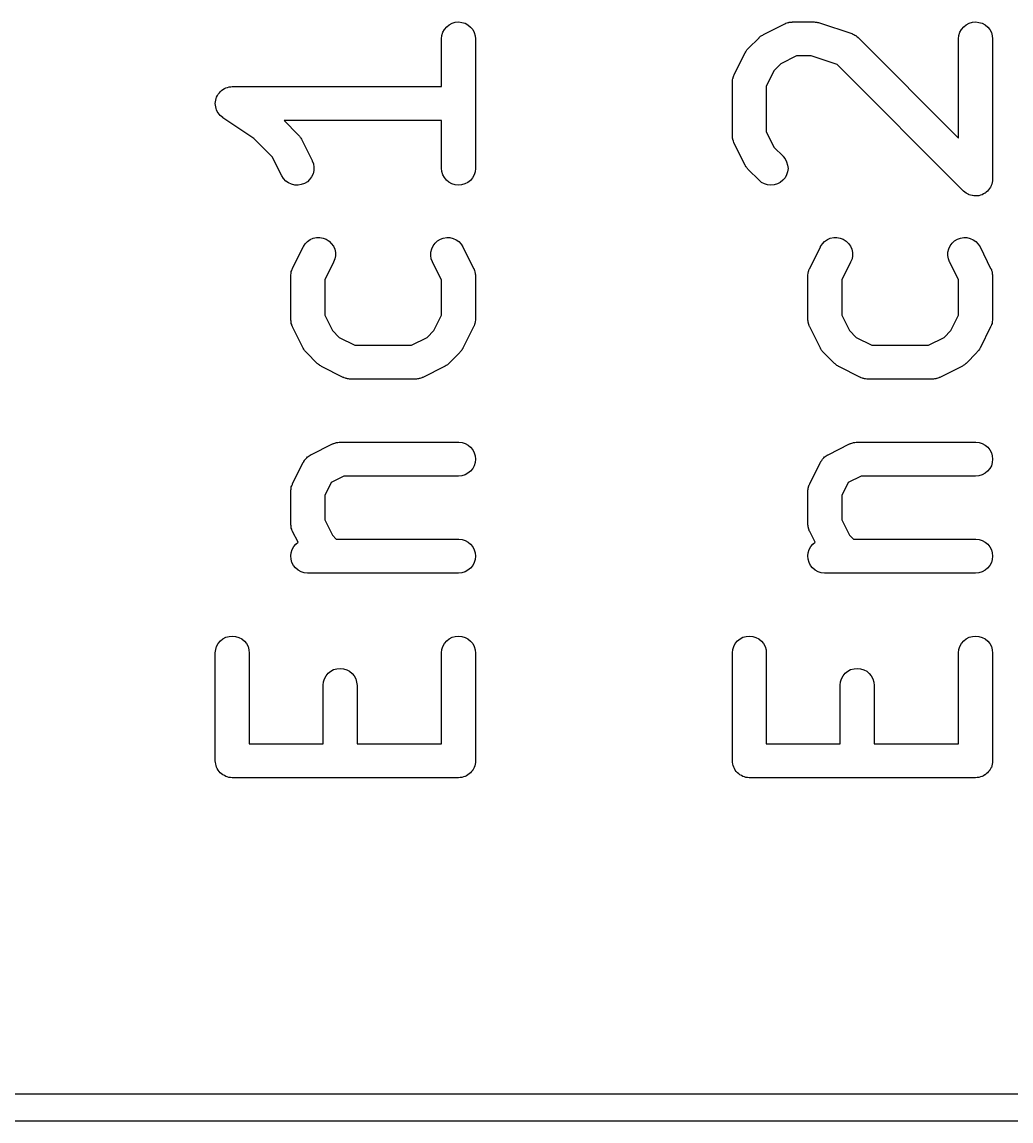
# Model space of a CAD drawing. Extents: x 79.2 to 140.3, y -94.5 to -17.5.
# Drawn here: x 102.662 to 107.035, y -94.548 to -89.69 of the extents above; entities that cross this region are included whole.
import ezdxf

# ---------------------------------------------------------------- set-up
doc = ezdxf.new("R2010")
doc.units = 0
doc.header["$MEASUREMENT"] = 0
doc.layers.add('BLACK', color=7, linetype='CONTINUOUS')

msp = doc.modelspace()

# ---------------------------------------------------------------- linework, layer by layer
at = {"layer": 'BLACK', "linetype": 'CONTINUOUS'}
for p, q in [((104.53, -89.723), (104.54, -89.7117)), ((104.54, -89.7117), (104.551, -89.7026)), ((104.551, -89.7026), (104.564, -89.6958)), ((104.564, -89.6958), (104.578, -89.6917)), ((104.578, -89.6917), (104.593, -89.6903)), ((104.593, -89.6903), (104.607, -89.6919)), ((104.607, -89.6919), (104.621, -89.6962)), ((104.621, -89.6962), (104.634, -89.7032)), ((104.634, -89.7032), (104.646, -89.7125)), ((104.646, -89.7125), (104.655, -89.7238)), ((105.94, -89.7459), (106.035, -89.6983)), ((106.035, -89.6983), (106.036, -89.6978)), ((106.036, -89.6978), (106.038, -89.697)), ((106.038, -89.697), (106.04, -89.696)), ((106.04, -89.696), (106.045, -89.6945)), ((106.045, -89.6945), (106.05, -89.6927)), ((106.05, -89.6927), (106.052, -89.6924)), ((106.052, -89.6924), (106.054, -89.6918)), ((106.054, -89.6918), (106.059, -89.6913)), ((106.059, -89.6913), (106.064, -89.6905)), ((106.064, -89.6905), (106.067, -89.6905)), ((106.067, -89.6905), (106.069, -89.6903)), ((106.069, -89.6903), (106.164, -89.6903)), ((106.164, -89.6903), (106.165, -89.6903)), ((106.165, -89.6903), (106.169, -89.6908)), ((106.169, -89.6908), (106.174, -89.6909)), ((106.174, -89.6909), (106.177, -89.6916)), ((106.177, -89.6916), (106.18, -89.692)), ((106.18, -89.692), (106.184, -89.6932)), ((106.184, -89.6932), (106.188, -89.6942)), ((106.188, -89.6942), (106.331, -89.7418)), ((106.816, -89.723), (106.826, -89.7117)), ((106.826, -89.7117), (106.837, -89.7026)), ((106.837, -89.7026), (106.85, -89.6958)), ((106.85, -89.6958), (106.864, -89.6917)), ((106.864, -89.6917), (106.879, -89.6903)), ((106.879, -89.6903), (106.893, -89.6919)), ((106.893, -89.6919), (106.907, -89.6962)), ((106.907, -89.6962), (106.92, -89.7032)), ((106.92, -89.7032), (106.932, -89.7125)), ((106.932, -89.7125), (106.941, -89.7238)), ((104.517, -89.7643), (104.519, -89.7497)), ((104.517, -89.7653), (104.517, -89.7643)), ((104.517, -89.976), (104.517, -89.7653)), ((104.519, -89.7497), (104.523, -89.7358)), ((104.523, -89.7358), (104.53, -89.723)), ((104.655, -89.7238), (104.662, -89.7368)), ((104.662, -89.7368), (104.666, -89.7508)), ((104.666, -89.7508), (104.667, -89.7653)), ((104.667, -89.7653), (104.667, -90.3368)), ((105.873, -89.8075), (105.921, -89.7599)), ((105.921, -89.7592), (105.925, -89.7566)), ((105.921, -89.7599), (105.921, -89.7592)), ((105.925, -89.7566), (105.928, -89.7537)), ((105.928, -89.7537), (105.93, -89.752)), ((105.93, -89.752), (105.933, -89.7501)), ((105.933, -89.7501), (105.937, -89.7481)), ((105.937, -89.7481), (105.94, -89.7459)), ((106.331, -89.7418), (106.332, -89.7421)), ((106.332, -89.7421), (106.334, -89.7431)), ((106.334, -89.7431), (106.336, -89.7437)), ((106.336, -89.7437), (106.34, -89.7461)), ((106.34, -89.7461), (106.345, -89.7483)), ((106.345, -89.7483), (106.347, -89.7496)), ((106.347, -89.7496), (106.349, -89.7506)), ((106.349, -89.7506), (106.353, -89.7539)), ((106.353, -89.7539), (106.357, -89.7569)), ((106.357, -89.7569), (106.358, -89.7585)), ((106.358, -89.7585), (106.36, -89.7599)), ((106.36, -89.7599), (106.803, -90.2033)), ((106.803, -89.7643), (106.805, -89.7497)), ((106.803, -89.7653), (106.803, -89.7643)), ((106.803, -90.2033), (106.803, -89.7653)), ((106.805, -89.7497), (106.809, -89.7358)), ((106.809, -89.7358), (106.816, -89.723)), ((106.941, -89.7238), (106.948, -89.7368)), ((106.948, -89.7368), (106.952, -89.7508)), ((106.952, -89.7508), (106.953, -89.7653)), ((106.953, -89.7653), (106.953, -90.3844)), ((105.862, -89.8226), (105.864, -89.8188)), ((105.864, -89.8188), (105.866, -89.8164)), ((105.866, -89.8164), (105.867, -89.8138)), ((105.867, -89.8138), (105.87, -89.8108)), ((105.87, -89.8108), (105.873, -89.8075)), ((105.811, -89.9223), (105.859, -89.827)), ((105.859, -89.8261), (105.862, -89.8226)), ((105.859, -89.827), (105.859, -89.8261)), ((106.087, -89.8403), (106.018, -89.8746)), ((106.152, -89.8403), (106.087, -89.8403)), ((106.266, -89.8785), (106.152, -89.8403)), ((105.988, -89.905), (105.953, -89.9735)), ((106.018, -89.8746), (105.988, -89.905)), ((106.825, -90.4374), (106.266, -89.8785)), ((105.803, -89.9548), (105.804, -89.9526)), ((105.803, -89.9558), (105.803, -89.9548)), ((105.803, -90.1939), (105.803, -89.9558)), ((105.804, -89.9453), (105.805, -89.9402)), ((105.804, -89.9504), (105.804, -89.9453)), ((105.804, -89.9526), (105.804, -89.9504)), ((105.805, -89.9402), (105.806, -89.9381)), ((105.806, -89.9359), (105.808, -89.9311)), ((105.806, -89.9381), (105.806, -89.9359)), ((105.808, -89.9311), (105.809, -89.9263)), ((105.809, -89.9263), (105.811, -89.9243)), ((105.811, -89.9243), (105.811, -89.9223)), ((103.527, -90.0153), (103.53, -90.0091)), ((103.53, -90.009), (103.535, -90.0034)), ((103.53, -90.0091), (103.53, -90.009)), ((103.53, -90.0091), (103.53, -90.0091)), ((103.535, -90.0034), (103.54, -89.9978)), ((103.54, -89.9977), (103.545, -89.993)), ((103.54, -89.9978), (103.54, -89.9977)), ((103.54, -89.9978), (103.54, -89.9978)), ((103.545, -89.993), (103.551, -89.9886)), ((103.551, -89.9885), (103.558, -89.985)), ((103.551, -89.9886), (103.551, -89.9885)), ((103.551, -89.9886), (103.551, -89.9886)), ((103.558, -89.985), (103.564, -89.9817)), ((103.564, -89.9817), (103.571, -89.9796)), ((103.564, -89.9817), (103.564, -89.9817)), ((103.564, -89.9817), (103.564, -89.9817)), ((103.571, -89.9796), (103.578, -89.9775)), ((103.578, -89.9775), (103.585, -89.9767)), ((103.578, -89.9775), (103.578, -89.9775)), ((103.578, -89.9775), (103.578, -89.9775)), ((103.585, -89.9767), (103.592, -89.976)), ((103.592, -89.976), (104.517, -89.976)), ((105.953, -89.9735), (105.953, -90.1762)), ((103.517, -90.0504), (103.518, -90.0433)), ((103.517, -90.0505), (103.517, -90.0504)), ((103.518, -90.0581), (103.517, -90.0505)), ((103.517, -90.0505), (103.517, -90.0505)), ((103.518, -90.0433), (103.519, -90.036)), ((103.519, -90.065), (103.518, -90.0581)), ((103.519, -90.0358), (103.521, -90.0288)), ((103.519, -90.0359), (103.519, -90.0358)), ((103.519, -90.036), (103.519, -90.0359)), ((103.521, -90.0288), (103.523, -90.022)), ((103.523, -90.0219), (103.527, -90.0153)), ((103.523, -90.022), (103.523, -90.0219)), ((103.523, -90.0219), (103.523, -90.0219)), ((103.519, -90.0651), (103.519, -90.065)), ((103.519, -90.065), (103.519, -90.065)), ((103.521, -90.0723), (103.519, -90.0651)), ((103.523, -90.079), (103.521, -90.0723)), ((103.523, -90.0791), (103.523, -90.079)), ((103.526, -90.0853), (103.523, -90.0791)), ((103.523, -90.0791), (103.523, -90.0791)), ((103.53, -90.092), (103.526, -90.0853)), ((103.53, -90.0921), (103.53, -90.092)), ((103.534, -90.0978), (103.53, -90.0921)), ((103.53, -90.0921), (103.53, -90.0921)), ((103.539, -90.1034), (103.534, -90.0978)), ((103.539, -90.1035), (103.539, -90.1034)), ((103.544, -90.1083), (103.539, -90.1035)), ((103.539, -90.1035), (103.539, -90.1035)), ((103.55, -90.1129), (103.544, -90.1083)), ((103.551, -90.1135), (103.55, -90.1129)), ((103.55, -90.1129), (103.55, -90.1129)), ((103.55, -90.1129), (103.55, -90.1129)), ((103.55, -90.1129), (103.55, -90.1129)), ((103.687, -90.2046), (103.551, -90.1135)), ((104.517, -90.126), (103.821, -90.126)), ((103.821, -90.126), (103.884, -90.1885)), ((104.517, -90.3368), (104.517, -90.126)), ((103.769, -90.2859), (103.687, -90.2046)), ((103.884, -90.1885), (103.884, -90.1892)), ((103.884, -90.1892), (103.887, -90.1925)), ((103.887, -90.1925), (103.89, -90.1956)), ((103.89, -90.1956), (103.891, -90.1982)), ((103.891, -90.1982), (103.893, -90.2007)), ((103.893, -90.2007), (103.895, -90.2044)), ((103.895, -90.2044), (103.898, -90.208)), ((105.804, -90.1961), (105.803, -90.1939)), ((105.804, -90.1983), (105.804, -90.1961)), ((105.804, -90.2034), (105.804, -90.1983)), ((105.805, -90.2085), (105.804, -90.2034)), ((105.953, -90.1762), (105.988, -90.2447)), ((103.898, -90.208), (103.945, -90.3032)), ((105.805, -90.2106), (105.805, -90.2085)), ((105.806, -90.2128), (105.805, -90.2106)), ((105.808, -90.2176), (105.806, -90.2128)), ((105.809, -90.2225), (105.808, -90.2176)), ((105.81, -90.2244), (105.809, -90.2225)), ((105.811, -90.2265), (105.81, -90.2244)), ((105.811, -90.2274), (105.811, -90.2265)), ((105.859, -90.3227), (105.811, -90.2274)), ((105.988, -90.2447), (106.027, -90.2837)), ((103.811, -90.3703), (103.769, -90.2859)), ((103.945, -90.3032), (103.946, -90.3042)), ((103.946, -90.3042), (103.951, -90.3179)), ((106.027, -90.2837), (106.027, -90.2845)), ((106.027, -90.2845), (106.037, -90.2959)), ((106.037, -90.2959), (106.043, -90.3089)), ((103.952, -90.347), (103.949, -90.3612)), ((103.951, -90.3179), (103.953, -90.3324)), ((103.953, -90.3324), (103.952, -90.347)), ((104.519, -90.3513), (104.517, -90.3368)), ((104.523, -90.3653), (104.519, -90.3513)), ((104.666, -90.3524), (104.661, -90.3663)), ((104.667, -90.3378), (104.666, -90.3524)), ((104.667, -90.3368), (104.667, -90.3378)), ((105.861, -90.3263), (105.859, -90.3227)), ((105.863, -90.33), (105.861, -90.3263)), ((105.865, -90.3324), (105.863, -90.33)), ((105.867, -90.3351), (105.865, -90.3324)), ((105.87, -90.3381), (105.867, -90.3351)), ((105.872, -90.3414), (105.87, -90.3381)), ((105.873, -90.3422), (105.872, -90.3414)), ((105.921, -90.3898), (105.873, -90.3422)), ((106.043, -90.3089), (106.047, -90.323)), ((106.047, -90.3521), (106.043, -90.3661)), ((106.047, -90.323), (106.049, -90.3375)), ((106.049, -90.3375), (106.047, -90.3521)), ((103.819, -90.3827), (103.811, -90.3703)), ((103.829, -90.3933), (103.819, -90.3827)), ((103.841, -90.4018), (103.829, -90.3933)), ((103.924, -90.3964), (103.911, -90.4041)), ((103.934, -90.3864), (103.924, -90.3964)), ((103.943, -90.3745), (103.934, -90.3864)), ((103.949, -90.3612), (103.943, -90.3745)), ((104.53, -90.3783), (104.523, -90.3653)), ((104.539, -90.3896), (104.53, -90.3783)), ((104.55, -90.3989), (104.539, -90.3896)), ((104.563, -90.4059), (104.55, -90.3989)), ((104.633, -90.3995), (104.62, -90.4063)), ((104.645, -90.3903), (104.633, -90.3995)), ((104.654, -90.3791), (104.645, -90.3903)), ((104.661, -90.3663), (104.654, -90.3791)), ((105.932, -90.3991), (105.921, -90.3898)), ((105.945, -90.406), (105.932, -90.3991)), ((106.015, -90.3994), (106.002, -90.4062)), ((106.026, -90.3902), (106.015, -90.3994)), ((106.036, -90.3789), (106.026, -90.3902)), ((106.043, -90.3661), (106.036, -90.3789)), ((106.952, -90.4), (106.95, -90.4069)), ((106.953, -90.3927), (106.952, -90.3997)), ((106.952, -90.3997), (106.952, -90.3998)), ((106.952, -90.3998), (106.952, -90.4)), ((106.953, -90.3844), (106.953, -90.3852)), ((106.953, -90.3852), (106.953, -90.3852)), ((106.953, -90.3852), (106.953, -90.3852)), ((106.953, -90.3852), (106.953, -90.3854)), ((106.953, -90.3854), (106.953, -90.3927)), ((103.854, -90.4078), (103.841, -90.4018)), ((103.868, -90.4111), (103.854, -90.4078)), ((103.883, -90.4116), (103.868, -90.4111)), ((103.897, -90.4092), (103.883, -90.4116)), ((103.911, -90.4041), (103.897, -90.4092)), ((104.577, -90.4102), (104.563, -90.4059)), ((104.592, -90.4118), (104.577, -90.4102)), ((104.606, -90.4104), (104.592, -90.4118)), ((104.62, -90.4063), (104.606, -90.4104)), ((105.959, -90.4103), (105.945, -90.406)), ((105.973, -90.4118), (105.959, -90.4103)), ((105.988, -90.4104), (105.973, -90.4118)), ((106.002, -90.4062), (105.988, -90.4104)), ((106.831, -90.4419), (106.825, -90.4374)), ((106.836, -90.4466), (106.831, -90.4419)), ((106.837, -90.4466), (106.836, -90.4466)), ((106.837, -90.4467), (106.837, -90.4466)), ((106.843, -90.4501), (106.837, -90.4467)), ((106.849, -90.4535), (106.843, -90.4501)), ((106.919, -90.4471), (106.913, -90.4504)), ((106.92, -90.4471), (106.919, -90.4471)), ((106.925, -90.4425), (106.92, -90.447)), ((106.92, -90.447), (106.92, -90.4471)), ((106.931, -90.438), (106.925, -90.4425)), ((106.936, -90.4324), (106.931, -90.4378)), ((106.931, -90.4378), (106.931, -90.4379)), ((106.931, -90.4379), (106.931, -90.438)), ((106.94, -90.4268), (106.936, -90.4324)), ((106.944, -90.4203), (106.94, -90.4265)), ((106.94, -90.4265), (106.94, -90.4266)), ((106.94, -90.4266), (106.94, -90.4268)), ((106.947, -90.4139), (106.944, -90.4203)), ((106.95, -90.4069), (106.947, -90.4137)), ((106.947, -90.4137), (106.947, -90.4138)), ((106.947, -90.4138), (106.947, -90.4139)), ((106.849, -90.4536), (106.849, -90.4535)), ((106.85, -90.4536), (106.849, -90.4536)), ((106.856, -90.4557), (106.85, -90.4536)), ((106.863, -90.4578), (106.856, -90.4557)), ((106.863, -90.4579), (106.863, -90.4578)), ((106.864, -90.4579), (106.863, -90.4579)), ((106.871, -90.4586), (106.864, -90.4579)), ((106.878, -90.4594), (106.871, -90.4586)), ((106.885, -90.4587), (106.878, -90.4594)), ((106.878, -90.4594), (106.878, -90.4594)), ((106.878, -90.4594), (106.878, -90.4594)), ((106.892, -90.4581), (106.885, -90.4587)), ((106.893, -90.458), (106.892, -90.4581)), ((106.9, -90.4559), (106.893, -90.458)), ((106.893, -90.458), (106.893, -90.458)), ((106.906, -90.4539), (106.9, -90.4559)), ((106.907, -90.4539), (106.906, -90.4539)), ((106.913, -90.4504), (106.907, -90.4538)), ((106.907, -90.4538), (106.907, -90.4539)), ((103.95, -90.6463), (103.965, -90.6432)), ((103.965, -90.6432), (103.979, -90.643)), ((103.979, -90.643), (103.994, -90.6455)), ((104.525, -90.6453), (104.54, -90.6429)), ((104.54, -90.6429), (104.554, -90.6433)), ((104.554, -90.6433), (104.569, -90.6466)), ((106.236, -90.6463), (106.251, -90.6432)), ((106.251, -90.6432), (106.265, -90.643)), ((106.265, -90.643), (106.28, -90.6455)), ((106.811, -90.6453), (106.826, -90.6429)), ((106.826, -90.6429), (106.84, -90.6433)), ((106.84, -90.6433), (106.855, -90.6466)), ((103.859, -90.7794), (103.906, -90.6842)), ((103.906, -90.6842), (103.907, -90.6832)), ((103.907, -90.6832), (103.915, -90.671)), ((103.915, -90.671), (103.925, -90.6605)), ((103.925, -90.6605), (103.937, -90.6521)), ((103.937, -90.6521), (103.95, -90.6463)), ((103.994, -90.6455), (104.007, -90.6509)), ((104.007, -90.6509), (104.02, -90.6587)), ((104.02, -90.6587), (104.03, -90.6689)), ((104.03, -90.6689), (104.039, -90.6809)), ((104.039, -90.6809), (104.045, -90.6942)), ((104.474, -90.6933), (104.48, -90.6799)), ((104.48, -90.6799), (104.489, -90.6681)), ((104.489, -90.6681), (104.499, -90.6581)), ((104.499, -90.6581), (104.512, -90.6504)), ((104.512, -90.6504), (104.525, -90.6453)), ((104.569, -90.6466), (104.582, -90.6527)), ((104.582, -90.6527), (104.594, -90.6611)), ((104.594, -90.6611), (104.604, -90.6718)), ((104.604, -90.6718), (104.612, -90.6842)), ((104.612, -90.6842), (104.659, -90.7794)), ((106.145, -90.7794), (106.192, -90.6842)), ((106.192, -90.6842), (106.193, -90.6832)), ((106.193, -90.6832), (106.201, -90.671)), ((106.201, -90.671), (106.211, -90.6605)), ((106.211, -90.6605), (106.223, -90.6521)), ((106.223, -90.6521), (106.236, -90.6463)), ((106.28, -90.6455), (106.293, -90.6509)), ((106.293, -90.6509), (106.306, -90.6587)), ((106.306, -90.6587), (106.316, -90.6689)), ((106.316, -90.6689), (106.325, -90.6809)), ((106.325, -90.6809), (106.331, -90.6942)), ((106.76, -90.6933), (106.766, -90.6799)), ((106.766, -90.6799), (106.775, -90.6681)), ((106.775, -90.6681), (106.785, -90.6581)), ((106.785, -90.6581), (106.798, -90.6504)), ((106.798, -90.6504), (106.811, -90.6453)), ((106.855, -90.6466), (106.868, -90.6527)), ((106.868, -90.6527), (106.88, -90.6611)), ((106.88, -90.6611), (106.89, -90.6718)), ((106.89, -90.6718), (106.898, -90.6842)), ((106.898, -90.6842), (106.945, -90.7794)), ((104.046, -90.7376), (104.04, -90.7513)), ((104.045, -90.6942), (104.048, -90.7085)), ((104.048, -90.7232), (104.046, -90.7376)), ((104.048, -90.7085), (104.048, -90.7232)), ((104.47, -90.7075), (104.474, -90.6933)), ((104.47, -90.7221), (104.47, -90.7075)), ((104.472, -90.7366), (104.47, -90.7221)), ((104.477, -90.7503), (104.472, -90.7366)), ((106.332, -90.7376), (106.326, -90.7513)), ((106.331, -90.6942), (106.334, -90.7085)), ((106.334, -90.7232), (106.332, -90.7376)), ((106.334, -90.7085), (106.334, -90.7232)), ((106.756, -90.7075), (106.76, -90.6933)), ((106.756, -90.7221), (106.756, -90.7075)), ((106.758, -90.7366), (106.756, -90.7221)), ((106.763, -90.7503), (106.758, -90.7366)), ((103.853, -90.7931), (103.855, -90.7883)), ((103.855, -90.7883), (103.857, -90.7834)), ((103.857, -90.7834), (103.858, -90.7815)), ((103.858, -90.7815), (103.859, -90.7794)), ((104.04, -90.7513), (104.001, -90.8307)), ((104.478, -90.7513), (104.477, -90.7503)), ((104.517, -90.8307), (104.478, -90.7513)), ((104.659, -90.7794), (104.66, -90.7803)), ((104.66, -90.7803), (104.661, -90.7824)), ((104.661, -90.7824), (104.662, -90.7844)), ((104.662, -90.7844), (104.663, -90.7893)), ((104.663, -90.7893), (104.665, -90.7941)), ((106.139, -90.7931), (106.141, -90.7883)), ((106.141, -90.7883), (106.143, -90.7834)), ((106.143, -90.7834), (106.144, -90.7815)), ((106.144, -90.7815), (106.145, -90.7794)), ((106.326, -90.7513), (106.287, -90.8307)), ((106.764, -90.7513), (106.763, -90.7503)), ((106.803, -90.8307), (106.764, -90.7513)), ((106.945, -90.7794), (106.946, -90.7803)), ((106.946, -90.7803), (106.947, -90.7824)), ((106.947, -90.7824), (106.948, -90.7844)), ((106.948, -90.7844), (106.949, -90.7893)), ((106.949, -90.7893), (106.951, -90.7941)), ((103.851, -90.8075), (103.852, -90.8024)), ((103.851, -90.8097), (103.851, -90.8075)), ((103.851, -90.8119), (103.851, -90.8097)), ((103.851, -90.813), (103.851, -90.8119)), ((103.851, -91.0034), (103.851, -90.813)), ((103.852, -90.7974), (103.853, -90.7953)), ((103.852, -90.8024), (103.852, -90.7974)), ((103.853, -90.7953), (103.853, -90.7931)), ((104.001, -90.8307), (104.001, -90.9857)), ((104.517, -90.9857), (104.517, -90.8307)), ((104.665, -90.7941), (104.665, -90.7963)), ((104.665, -90.7963), (104.666, -90.7984)), ((104.666, -90.7984), (104.666, -90.8035)), ((104.666, -90.8035), (104.667, -90.8085)), ((104.667, -90.8085), (104.667, -90.8108)), ((104.667, -90.8108), (104.667, -90.813)), ((104.667, -90.813), (104.667, -91.0034)), ((106.137, -90.8075), (106.138, -90.8024)), ((106.137, -90.8097), (106.137, -90.8075)), ((106.137, -90.8119), (106.137, -90.8097)), ((106.137, -90.813), (106.137, -90.8119)), ((106.137, -91.0034), (106.137, -90.813)), ((106.138, -90.7974), (106.139, -90.7953)), ((106.138, -90.8024), (106.138, -90.7974)), ((106.139, -90.7953), (106.139, -90.7931)), ((106.287, -90.8307), (106.287, -90.9857)), ((106.803, -90.9857), (106.803, -90.8307)), ((106.951, -90.7941), (106.951, -90.7963)), ((106.951, -90.7963), (106.952, -90.7984)), ((106.952, -90.7984), (106.952, -90.8035)), ((106.952, -90.8035), (106.953, -90.8085)), ((106.953, -90.8085), (106.953, -90.8108)), ((106.953, -90.8108), (106.953, -90.813)), ((106.953, -90.813), (106.953, -91.0034)), ((103.851, -91.0056), (103.851, -91.0034)), ((103.851, -91.0078), (103.851, -91.0056)), ((103.852, -91.0129), (103.851, -91.0078)), ((103.852, -91.018), (103.852, -91.0129)), ((103.853, -91.0201), (103.852, -91.018)), ((103.853, -91.0223), (103.853, -91.0201)), ((103.855, -91.0271), (103.853, -91.0223)), ((103.856, -91.032), (103.855, -91.0271)), ((103.857, -91.034), (103.856, -91.032)), ((104.001, -90.9857), (104.035, -91.0542)), ((104.483, -91.0542), (104.517, -90.9857)), ((104.661, -91.033), (104.66, -91.0349)), ((104.663, -91.0281), (104.661, -91.033)), ((104.665, -91.0233), (104.663, -91.0281)), ((104.666, -91.019), (104.665, -91.0211)), ((104.665, -91.0211), (104.665, -91.0233)), ((104.667, -91.0089), (104.666, -91.0139)), ((104.666, -91.0139), (104.666, -91.019)), ((104.667, -91.0034), (104.667, -91.0045)), ((104.667, -91.0045), (104.667, -91.0067)), ((104.667, -91.0067), (104.667, -91.0089)), ((106.137, -91.0056), (106.137, -91.0034)), ((106.137, -91.0078), (106.137, -91.0056)), ((106.138, -91.0129), (106.137, -91.0078)), ((106.138, -91.018), (106.138, -91.0129)), ((106.139, -91.0201), (106.138, -91.018)), ((106.139, -91.0223), (106.139, -91.0201)), ((106.141, -91.0271), (106.139, -91.0223)), ((106.142, -91.032), (106.141, -91.0271)), ((106.143, -91.034), (106.142, -91.032)), ((106.287, -90.9857), (106.321, -91.0542)), ((106.769, -91.0542), (106.803, -90.9857)), ((106.947, -91.033), (106.946, -91.0349)), ((106.949, -91.0281), (106.947, -91.033)), ((106.951, -91.0233), (106.949, -91.0281)), ((106.952, -91.019), (106.951, -91.0211)), ((106.951, -91.0211), (106.951, -91.0233)), ((106.953, -91.0089), (106.952, -91.0139)), ((106.952, -91.0139), (106.952, -91.019)), ((106.953, -91.0034), (106.953, -91.0045)), ((106.953, -91.0045), (106.953, -91.0067)), ((106.953, -91.0067), (106.953, -91.0089)), ((103.858, -91.036), (103.857, -91.034)), ((103.859, -91.037), (103.858, -91.036)), ((103.906, -91.1322), (103.859, -91.037)), ((104.035, -91.0542), (104.065, -91.0846)), ((104.453, -91.0846), (104.483, -91.0542)), ((104.659, -91.037), (104.612, -91.1322)), ((104.66, -91.0349), (104.659, -91.037)), ((106.144, -91.036), (106.143, -91.034)), ((106.145, -91.037), (106.144, -91.036)), ((106.192, -91.1322), (106.145, -91.037)), ((106.321, -91.0542), (106.351, -91.0846)), ((106.739, -91.0846), (106.769, -91.0542)), ((106.945, -91.037), (106.898, -91.1322)), ((106.946, -91.0349), (106.945, -91.037)), ((104.065, -91.0846), (104.134, -91.1189)), ((104.134, -91.1189), (104.384, -91.1189)), ((104.384, -91.1189), (104.453, -91.0846)), ((106.351, -91.0846), (106.42, -91.1189)), ((106.42, -91.1189), (106.67, -91.1189)), ((106.67, -91.1189), (106.739, -91.0846)), ((103.908, -91.1358), (103.906, -91.1322)), ((103.91, -91.1395), (103.908, -91.1358)), ((103.912, -91.142), (103.91, -91.1395)), ((103.914, -91.1446), (103.912, -91.142)), ((103.917, -91.1477), (103.914, -91.1446)), ((103.92, -91.151), (103.917, -91.1477)), ((103.92, -91.1517), (103.92, -91.151)), ((103.968, -91.1993), (103.92, -91.1517)), ((104.598, -91.1517), (104.55, -91.1993)), ((104.6, -91.1484), (104.598, -91.1517)), ((104.603, -91.1454), (104.6, -91.1484)), ((104.605, -91.1428), (104.603, -91.1454)), ((104.607, -91.1404), (104.605, -91.1428)), ((104.609, -91.1367), (104.607, -91.1404)), ((104.611, -91.1331), (104.609, -91.1367)), ((104.612, -91.1322), (104.611, -91.1331)), ((106.194, -91.1358), (106.192, -91.1322)), ((106.196, -91.1395), (106.194, -91.1358)), ((106.198, -91.142), (106.196, -91.1395)), ((106.2, -91.1446), (106.198, -91.142)), ((106.203, -91.1477), (106.2, -91.1446)), ((106.206, -91.151), (106.203, -91.1477)), ((106.206, -91.1517), (106.206, -91.151)), ((106.254, -91.1993), (106.206, -91.1517)), ((106.884, -91.1517), (106.836, -91.1993)), ((106.886, -91.1484), (106.884, -91.1517)), ((106.889, -91.1454), (106.886, -91.1484)), ((106.891, -91.1428), (106.889, -91.1454)), ((106.893, -91.1404), (106.891, -91.1428)), ((106.895, -91.1367), (106.893, -91.1404)), ((106.897, -91.1331), (106.895, -91.1367)), ((106.898, -91.1322), (106.897, -91.1331)), ((103.971, -91.202), (103.968, -91.1993)), ((103.974, -91.2049), (103.971, -91.202)), ((103.977, -91.2066), (103.974, -91.2049)), ((103.979, -91.2086), (103.977, -91.2066)), ((103.983, -91.2106), (103.979, -91.2086)), ((103.986, -91.2129), (103.983, -91.2106)), ((103.987, -91.2134), (103.986, -91.2129)), ((104.083, -91.261), (103.987, -91.2134)), ((104.531, -91.2134), (104.435, -91.261)), ((104.534, -91.2111), (104.531, -91.2134)), ((104.538, -91.2092), (104.534, -91.2111)), ((104.54, -91.2072), (104.538, -91.2092)), ((104.543, -91.2056), (104.54, -91.2072)), ((104.546, -91.2027), (104.543, -91.2056)), ((104.549, -91.2001), (104.546, -91.2027)), ((104.55, -91.1993), (104.549, -91.2001)), ((106.257, -91.202), (106.254, -91.1993)), ((106.26, -91.2049), (106.257, -91.202)), ((106.263, -91.2066), (106.26, -91.2049)), ((106.265, -91.2086), (106.263, -91.2066)), ((106.269, -91.2106), (106.265, -91.2086)), ((106.272, -91.2129), (106.269, -91.2106)), ((106.273, -91.2134), (106.272, -91.2129)), ((106.369, -91.261), (106.273, -91.2134)), ((106.817, -91.2134), (106.721, -91.261)), ((106.82, -91.2111), (106.817, -91.2134)), ((106.824, -91.2092), (106.82, -91.2111)), ((106.826, -91.2072), (106.824, -91.2092)), ((106.829, -91.2056), (106.826, -91.2072)), ((106.832, -91.2027), (106.829, -91.2056)), ((106.835, -91.2001), (106.832, -91.2027)), ((106.836, -91.1993), (106.835, -91.2001)), ((104.085, -91.2618), (104.083, -91.261)), ((104.087, -91.2628), (104.085, -91.2618)), ((104.092, -91.2644), (104.087, -91.2628)), ((104.096, -91.2662), (104.092, -91.2644)), ((104.098, -91.2666), (104.096, -91.2662)), ((104.101, -91.2673), (104.098, -91.2666)), ((104.106, -91.2678), (104.101, -91.2673)), ((104.111, -91.2687), (104.106, -91.2678)), ((104.113, -91.2687), (104.111, -91.2687)), ((104.115, -91.2689), (104.113, -91.2687)), ((104.116, -91.2689), (104.115, -91.2689)), ((104.402, -91.2689), (104.116, -91.2689)), ((104.404, -91.2687), (104.402, -91.2689)), ((104.406, -91.2688), (104.404, -91.2687)), ((104.411, -91.268), (104.406, -91.2688)), ((104.416, -91.2675), (104.411, -91.268)), ((104.419, -91.2668), (104.416, -91.2675)), ((104.421, -91.2665), (104.419, -91.2668)), ((104.426, -91.2647), (104.421, -91.2665)), ((104.43, -91.2632), (104.426, -91.2647)), ((104.432, -91.2622), (104.43, -91.2632)), ((104.435, -91.2614), (104.432, -91.2622)), ((104.435, -91.261), (104.435, -91.2614)), ((106.371, -91.2618), (106.369, -91.261)), ((106.373, -91.2628), (106.371, -91.2618)), ((106.378, -91.2644), (106.373, -91.2628)), ((106.382, -91.2662), (106.378, -91.2644)), ((106.384, -91.2666), (106.382, -91.2662)), ((106.387, -91.2673), (106.384, -91.2666)), ((106.392, -91.2678), (106.387, -91.2673)), ((106.397, -91.2687), (106.392, -91.2678)), ((106.399, -91.2687), (106.397, -91.2687)), ((106.401, -91.2689), (106.399, -91.2687)), ((106.402, -91.2689), (106.401, -91.2689)), ((106.688, -91.2689), (106.402, -91.2689)), ((106.69, -91.2687), (106.688, -91.2689)), ((106.692, -91.2688), (106.69, -91.2687)), ((106.697, -91.268), (106.692, -91.2688)), ((106.702, -91.2675), (106.697, -91.268)), ((106.705, -91.2668), (106.702, -91.2675)), ((106.707, -91.2665), (106.705, -91.2668)), ((106.712, -91.2647), (106.707, -91.2665)), ((106.716, -91.2632), (106.712, -91.2647)), ((106.718, -91.2622), (106.716, -91.2632)), ((106.721, -91.2614), (106.718, -91.2622)), ((106.721, -91.261), (106.721, -91.2614)), ((103.94, -91.603), (104.035, -91.5554)), ((104.035, -91.5554), (104.036, -91.5549)), ((104.036, -91.5549), (104.038, -91.5542)), ((104.038, -91.5542), (104.04, -91.5531)), ((104.04, -91.5531), (104.045, -91.5517)), ((104.045, -91.5517), (104.05, -91.5499)), ((104.05, -91.5499), (104.052, -91.5495)), ((104.052, -91.5495), (104.054, -91.5489)), ((104.054, -91.5489), (104.059, -91.5484)), ((104.059, -91.5484), (104.064, -91.5476)), ((104.064, -91.5476), (104.066, -91.5477)), ((104.066, -91.5477), (104.069, -91.5475)), ((104.069, -91.5475), (104.592, -91.5475)), ((104.592, -91.5475), (104.593, -91.5475)), ((104.593, -91.5475), (104.608, -91.5491)), ((104.608, -91.5491), (104.622, -91.5535)), ((104.622, -91.5535), (104.635, -91.5606)), ((104.635, -91.5606), (104.646, -91.57)), ((106.226, -91.603), (106.321, -91.5554)), ((106.321, -91.5554), (106.322, -91.5549)), ((106.322, -91.5549), (106.324, -91.5542)), ((106.324, -91.5542), (106.326, -91.5531)), ((106.326, -91.5531), (106.331, -91.5517)), ((106.331, -91.5517), (106.336, -91.5499)), ((106.336, -91.5499), (106.338, -91.5495)), ((106.338, -91.5495), (106.34, -91.5489)), ((106.34, -91.5489), (106.345, -91.5484)), ((106.345, -91.5484), (106.35, -91.5476)), ((106.35, -91.5476), (106.352, -91.5477)), ((106.352, -91.5477), (106.355, -91.5475)), ((106.355, -91.5475), (106.878, -91.5475)), ((106.878, -91.5475), (106.879, -91.5475)), ((106.879, -91.5475), (106.894, -91.5491)), ((106.894, -91.5491), (106.908, -91.5535)), ((106.908, -91.5535), (106.921, -91.5606)), ((106.921, -91.5606), (106.932, -91.57)), ((103.921, -91.6169), (103.925, -91.6128)), ((103.925, -91.6128), (103.926, -91.6119)), ((103.926, -91.6119), (103.927, -91.6108)), ((103.927, -91.6108), (103.932, -91.6078)), ((103.932, -91.6078), (103.937, -91.6045)), ((103.937, -91.6045), (103.938, -91.6039)), ((103.938, -91.6039), (103.94, -91.603)), ((104.646, -91.57), (104.655, -91.5814)), ((104.655, -91.5814), (104.662, -91.5944)), ((104.662, -91.5944), (104.666, -91.6084)), ((104.666, -91.6084), (104.667, -91.623)), ((106.207, -91.6169), (106.211, -91.6128)), ((106.211, -91.6128), (106.212, -91.6119)), ((106.212, -91.6119), (106.213, -91.6108)), ((106.213, -91.6108), (106.218, -91.6078)), ((106.218, -91.6078), (106.223, -91.6045)), ((106.223, -91.6045), (106.224, -91.6039)), ((106.224, -91.6039), (106.226, -91.603)), ((106.932, -91.57), (106.941, -91.5814)), ((106.941, -91.5814), (106.948, -91.5944)), ((106.948, -91.5944), (106.952, -91.6084)), ((106.952, -91.6084), (106.953, -91.623)), ((103.859, -91.7318), (103.906, -91.6366)), ((103.906, -91.6366), (103.907, -91.6356)), ((103.907, -91.6356), (103.908, -91.6343)), ((103.908, -91.6328), (103.912, -91.6281)), ((103.908, -91.6343), (103.908, -91.6328)), ((103.912, -91.6281), (103.915, -91.6233)), ((103.915, -91.6233), (103.916, -91.6222)), ((103.916, -91.6222), (103.917, -91.6209)), ((103.917, -91.6209), (103.921, -91.6169)), ((104.655, -91.6644), (104.645, -91.6757)), ((104.662, -91.6515), (104.655, -91.6644)), ((104.666, -91.6376), (104.662, -91.6515)), ((104.667, -91.623), (104.666, -91.6376)), ((106.145, -91.7318), (106.192, -91.6366)), ((106.192, -91.6366), (106.193, -91.6356)), ((106.193, -91.6356), (106.194, -91.6343)), ((106.194, -91.6328), (106.198, -91.6281)), ((106.194, -91.6343), (106.194, -91.6328)), ((106.198, -91.6281), (106.201, -91.6233)), ((106.201, -91.6233), (106.202, -91.6222)), ((106.202, -91.6222), (106.203, -91.6209)), ((106.203, -91.6209), (106.207, -91.6169)), ((106.941, -91.6644), (106.931, -91.6757)), ((106.948, -91.6515), (106.941, -91.6644)), ((106.952, -91.6376), (106.948, -91.6515)), ((106.953, -91.623), (106.952, -91.6376)), ((104.086, -91.6975), (104.029, -91.726)), ((104.592, -91.6975), (104.086, -91.6975)), ((104.607, -91.696), (104.592, -91.6975)), ((104.621, -91.6918), (104.607, -91.696)), ((104.634, -91.6849), (104.621, -91.6918)), ((104.645, -91.6757), (104.634, -91.6849)), ((106.372, -91.6975), (106.315, -91.726)), ((106.878, -91.6975), (106.372, -91.6975)), ((106.893, -91.696), (106.878, -91.6975)), ((106.907, -91.6918), (106.893, -91.696)), ((106.92, -91.6849), (106.907, -91.6918)), ((106.931, -91.6757), (106.92, -91.6849)), ((103.851, -91.7599), (103.852, -91.7548)), ((103.851, -91.7621), (103.851, -91.7599)), ((103.852, -91.7497), (103.853, -91.7476)), ((103.852, -91.7548), (103.852, -91.7497)), ((103.853, -91.7455), (103.855, -91.7407)), ((103.853, -91.7476), (103.853, -91.7455)), ((103.855, -91.7407), (103.857, -91.7358)), ((103.857, -91.7358), (103.858, -91.7339)), ((103.858, -91.7339), (103.859, -91.7318)), ((104.029, -91.726), (104.001, -91.783)), ((106.137, -91.7599), (106.138, -91.7548)), ((106.137, -91.7621), (106.137, -91.7599)), ((106.138, -91.7497), (106.139, -91.7476)), ((106.138, -91.7548), (106.138, -91.7497)), ((106.139, -91.7455), (106.141, -91.7407)), ((106.139, -91.7476), (106.139, -91.7455)), ((106.141, -91.7407), (106.143, -91.7358)), ((106.143, -91.7358), (106.144, -91.7339)), ((106.144, -91.7339), (106.145, -91.7318)), ((106.315, -91.726), (106.287, -91.783)), ((103.851, -91.7643), (103.851, -91.7621)), ((103.851, -91.7653), (103.851, -91.7643)), ((103.851, -91.9082), (103.851, -91.7653)), ((104.001, -91.783), (104.001, -91.8905)), ((106.137, -91.7643), (106.137, -91.7621)), ((106.137, -91.7653), (106.137, -91.7643)), ((106.137, -91.9082), (106.137, -91.7653)), ((106.287, -91.783), (106.287, -91.8905)), ((104.001, -91.8905), (104.035, -91.959)), ((106.287, -91.8905), (106.321, -91.959)), ((103.851, -91.9104), (103.851, -91.9082)), ((103.851, -91.9126), (103.851, -91.9104)), ((103.852, -91.9176), (103.851, -91.9126)), ((103.852, -91.9228), (103.852, -91.9176)), ((103.853, -91.9249), (103.852, -91.9228)), ((103.853, -91.9271), (103.853, -91.9249)), ((103.855, -91.9319), (103.853, -91.9271)), ((103.856, -91.9368), (103.855, -91.9319)), ((103.857, -91.9387), (103.856, -91.9368)), ((103.858, -91.9408), (103.857, -91.9387)), ((103.859, -91.9417), (103.858, -91.9408)), ((103.883, -91.9898), (103.859, -91.9417)), ((106.137, -91.9104), (106.137, -91.9082)), ((106.137, -91.9126), (106.137, -91.9104)), ((106.138, -91.9176), (106.137, -91.9126)), ((106.138, -91.9228), (106.138, -91.9176)), ((106.139, -91.9249), (106.138, -91.9228)), ((106.139, -91.9271), (106.139, -91.9249)), ((106.141, -91.9319), (106.139, -91.9271)), ((106.142, -91.9368), (106.141, -91.9319)), ((106.143, -91.9387), (106.142, -91.9368)), ((106.144, -91.9408), (106.143, -91.9387)), ((106.145, -91.9417), (106.144, -91.9408)), ((106.169, -91.9898), (106.145, -91.9417)), ((103.864, -92.0091), (103.873, -91.9978)), ((103.873, -91.9978), (103.883, -91.9898)), ((104.035, -91.959), (104.052, -91.976)), ((104.052, -91.976), (104.592, -91.976)), ((104.592, -91.976), (104.593, -91.9761)), ((104.593, -91.9761), (104.608, -91.9777)), ((104.608, -91.9777), (104.622, -91.9821)), ((104.622, -91.9821), (104.635, -91.9892)), ((104.635, -91.9892), (104.646, -91.9986)), ((104.646, -91.9986), (104.655, -92.01)), ((106.15, -92.0091), (106.159, -91.9978)), ((106.159, -91.9978), (106.169, -91.9898)), ((106.321, -91.959), (106.338, -91.976)), ((106.338, -91.976), (106.878, -91.976)), ((106.878, -91.976), (106.879, -91.9761)), ((106.879, -91.9761), (106.894, -91.9777)), ((106.894, -91.9777), (106.908, -91.9821)), ((106.908, -91.9821), (106.921, -91.9892)), ((106.921, -91.9892), (106.932, -91.9986)), ((106.932, -91.9986), (106.941, -92.01)), ((103.851, -92.0505), (103.852, -92.036)), ((103.852, -92.0651), (103.851, -92.0505)), ((103.852, -92.036), (103.857, -92.022)), ((103.857, -92.022), (103.864, -92.0091)), ((104.655, -92.01), (104.662, -92.023)), ((104.662, -92.023), (104.666, -92.037)), ((104.666, -92.037), (104.667, -92.0516)), ((104.667, -92.0516), (104.666, -92.0661)), ((106.137, -92.0505), (106.138, -92.036)), ((106.138, -92.0651), (106.137, -92.0505)), ((106.138, -92.036), (106.143, -92.022)), ((106.143, -92.022), (106.15, -92.0091)), ((106.941, -92.01), (106.948, -92.023)), ((106.948, -92.023), (106.952, -92.037)), ((106.952, -92.037), (106.953, -92.0516)), ((106.953, -92.0516), (106.952, -92.0661)), ((103.856, -92.0791), (103.852, -92.0651)), ((103.863, -92.0921), (103.856, -92.0791)), ((103.872, -92.1035), (103.863, -92.0921)), ((104.655, -92.093), (104.645, -92.1043)), ((104.662, -92.0801), (104.655, -92.093)), ((104.666, -92.0661), (104.662, -92.0801)), ((106.142, -92.0791), (106.138, -92.0651)), ((106.149, -92.0921), (106.142, -92.0791)), ((106.158, -92.1035), (106.149, -92.0921)), ((106.941, -92.093), (106.931, -92.1043)), ((106.948, -92.0801), (106.941, -92.093)), ((106.952, -92.0661), (106.948, -92.0801)), ((103.883, -92.1129), (103.872, -92.1035)), ((103.896, -92.12), (103.883, -92.1129)), ((103.91, -92.1244), (103.896, -92.12)), ((103.925, -92.126), (103.91, -92.1244)), ((103.926, -92.126), (103.925, -92.126)), ((104.592, -92.126), (103.926, -92.126)), ((104.607, -92.1246), (104.592, -92.126)), ((104.621, -92.1204), (104.607, -92.1246)), ((104.634, -92.1135), (104.621, -92.1204)), ((104.645, -92.1043), (104.634, -92.1135)), ((106.169, -92.1129), (106.158, -92.1035)), ((106.182, -92.12), (106.169, -92.1129)), ((106.196, -92.1244), (106.182, -92.12)), ((106.211, -92.126), (106.196, -92.1244)), ((106.212, -92.126), (106.211, -92.126)), ((106.878, -92.126), (106.212, -92.126)), ((106.893, -92.1246), (106.878, -92.126)), ((106.907, -92.1204), (106.893, -92.1246)), ((106.92, -92.1135), (106.907, -92.1204)), ((106.931, -92.1043), (106.92, -92.1135)), ((103.523, -92.4501), (103.53, -92.4372)), ((103.53, -92.4372), (103.54, -92.426)), ((103.54, -92.426), (103.551, -92.4169)), ((103.551, -92.4169), (103.564, -92.4101)), ((103.564, -92.4101), (103.578, -92.4059)), ((103.578, -92.4059), (103.593, -92.4046)), ((103.593, -92.4046), (103.607, -92.4062)), ((103.607, -92.4062), (103.621, -92.4105)), ((103.621, -92.4105), (103.634, -92.4174)), ((103.634, -92.4174), (103.646, -92.4268)), ((103.646, -92.4268), (103.655, -92.4381)), ((103.655, -92.4381), (103.662, -92.451)), ((104.523, -92.4501), (104.53, -92.4372)), ((104.53, -92.4372), (104.54, -92.426)), ((104.54, -92.426), (104.551, -92.4169)), ((104.551, -92.4169), (104.564, -92.4101)), ((104.564, -92.4101), (104.578, -92.4059)), ((104.578, -92.4059), (104.593, -92.4046)), ((104.593, -92.4046), (104.607, -92.4062)), ((104.607, -92.4062), (104.621, -92.4105)), ((104.621, -92.4105), (104.634, -92.4174)), ((104.634, -92.4174), (104.646, -92.4268)), ((104.646, -92.4268), (104.655, -92.4381)), ((104.655, -92.4381), (104.662, -92.451)), ((105.809, -92.4501), (105.816, -92.4372)), ((105.816, -92.4372), (105.826, -92.426)), ((105.826, -92.426), (105.837, -92.4169)), ((105.837, -92.4169), (105.85, -92.4101)), ((105.85, -92.4101), (105.864, -92.4059)), ((105.864, -92.4059), (105.879, -92.4046)), ((105.879, -92.4046), (105.893, -92.4062)), ((105.893, -92.4062), (105.907, -92.4105)), ((105.907, -92.4105), (105.92, -92.4174)), ((105.92, -92.4174), (105.932, -92.4268)), ((105.932, -92.4268), (105.941, -92.4381)), ((105.941, -92.4381), (105.948, -92.451)), ((106.809, -92.4501), (106.816, -92.4372)), ((106.816, -92.4372), (106.826, -92.426)), ((106.826, -92.426), (106.837, -92.4169)), ((106.837, -92.4169), (106.85, -92.4101)), ((106.85, -92.4101), (106.864, -92.4059)), ((106.864, -92.4059), (106.879, -92.4046)), ((106.879, -92.4046), (106.893, -92.4062)), ((106.893, -92.4062), (106.907, -92.4105)), ((106.907, -92.4105), (106.92, -92.4174)), ((106.92, -92.4174), (106.932, -92.4268)), ((106.932, -92.4268), (106.941, -92.4381)), ((106.941, -92.4381), (106.948, -92.451)), ((103.517, -92.4786), (103.519, -92.464)), ((103.517, -92.4796), (103.517, -92.4786)), ((103.517, -92.9558), (103.517, -92.4796)), ((103.519, -92.464), (103.523, -92.4501)), ((103.662, -92.451), (103.666, -92.4651)), ((103.666, -92.4651), (103.667, -92.4796)), ((103.667, -92.4796), (103.667, -92.8808)), ((104.517, -92.4786), (104.519, -92.464)), ((104.517, -92.4796), (104.517, -92.4786)), ((104.517, -92.8808), (104.517, -92.4796)), ((104.519, -92.464), (104.523, -92.4501)), ((104.662, -92.451), (104.666, -92.4651)), ((104.666, -92.4651), (104.667, -92.4796)), ((104.667, -92.4796), (104.667, -92.9558)), ((105.803, -92.4786), (105.805, -92.464)), ((105.803, -92.4796), (105.803, -92.4786)), ((105.803, -92.9558), (105.803, -92.4796)), ((105.805, -92.464), (105.809, -92.4501)), ((105.948, -92.451), (105.952, -92.4651)), ((105.952, -92.4651), (105.953, -92.4796)), ((105.953, -92.4796), (105.953, -92.8808)), ((106.803, -92.4786), (106.805, -92.464)), ((106.803, -92.4796), (106.803, -92.4786)), ((106.803, -92.8808), (106.803, -92.4796)), ((106.805, -92.464), (106.809, -92.4501)), ((106.948, -92.451), (106.952, -92.4651)), ((106.952, -92.4651), (106.953, -92.4796)), ((106.953, -92.4796), (106.953, -92.9558)), ((104, -92.5929), (104.007, -92.5801)), ((104.007, -92.5801), (104.016, -92.5689)), ((104.016, -92.5689), (104.028, -92.5597)), ((104.028, -92.5597), (104.04, -92.5529)), ((104.04, -92.5529), (104.055, -92.5488)), ((104.055, -92.5488), (104.069, -92.5475)), ((104.069, -92.5475), (104.084, -92.549)), ((104.084, -92.549), (104.098, -92.5533)), ((104.098, -92.5533), (104.111, -92.5603)), ((104.111, -92.5603), (104.122, -92.5696)), ((104.122, -92.5696), (104.131, -92.581)), ((104.131, -92.581), (104.138, -92.5939)), ((106.286, -92.5929), (106.293, -92.5801)), ((106.293, -92.5801), (106.302, -92.5689)), ((106.302, -92.5689), (106.314, -92.5597)), ((106.314, -92.5597), (106.326, -92.5529)), ((106.326, -92.5529), (106.341, -92.5488)), ((106.341, -92.5488), (106.355, -92.5475)), ((106.355, -92.5475), (106.37, -92.549)), ((106.37, -92.549), (106.384, -92.5533)), ((106.384, -92.5533), (106.397, -92.5603)), ((106.397, -92.5603), (106.408, -92.5696)), ((106.408, -92.5696), (106.417, -92.581)), ((106.417, -92.581), (106.424, -92.5939)), ((103.994, -92.6214), (103.995, -92.6069)), ((103.994, -92.6225), (103.994, -92.6214)), ((103.994, -92.8808), (103.994, -92.6225)), ((103.995, -92.6069), (104, -92.5929)), ((104.138, -92.5939), (104.142, -92.6079)), ((104.142, -92.6079), (104.144, -92.6225)), ((104.144, -92.6225), (104.144, -92.8808)), ((106.28, -92.6214), (106.281, -92.6069)), ((106.28, -92.6225), (106.28, -92.6214)), ((106.28, -92.8808), (106.28, -92.6225)), ((106.281, -92.6069), (106.286, -92.5929)), ((106.424, -92.5939), (106.428, -92.6079)), ((106.428, -92.6079), (106.43, -92.6225)), ((106.43, -92.6225), (106.43, -92.8808)), ((103.667, -92.8808), (103.994, -92.8808)), ((104.144, -92.8808), (104.517, -92.8808)), ((105.953, -92.8808), (106.28, -92.8808)), ((106.43, -92.8808), (106.803, -92.8808)), ((103.518, -92.9628), (103.517, -92.9558)), ((103.519, -92.9699), (103.518, -92.9628)), ((103.519, -92.9701), (103.519, -92.9699)), ((103.519, -92.9704), (103.519, -92.9701)), ((103.521, -92.9771), (103.519, -92.9704)), ((104.666, -92.9714), (104.664, -92.9781)), ((104.667, -92.9639), (104.666, -92.9709)), ((104.666, -92.9709), (104.666, -92.9711)), ((104.666, -92.9711), (104.666, -92.9714)), ((104.667, -92.9558), (104.667, -92.9563)), ((104.667, -92.9563), (104.667, -92.9563)), ((104.667, -92.9563), (104.667, -92.9563)), ((104.667, -92.9563), (104.667, -92.9569)), ((104.667, -92.9569), (104.667, -92.9639)), ((105.804, -92.9628), (105.803, -92.9558)), ((105.805, -92.9699), (105.804, -92.9628)), ((105.805, -92.9701), (105.805, -92.9699)), ((105.805, -92.9704), (105.805, -92.9701)), ((105.807, -92.9771), (105.805, -92.9704)), ((106.952, -92.9714), (106.95, -92.9781)), ((106.953, -92.9639), (106.952, -92.9709)), ((106.952, -92.9709), (106.952, -92.9711)), ((106.952, -92.9711), (106.952, -92.9714)), ((106.953, -92.9558), (106.953, -92.9563)), ((106.953, -92.9563), (106.953, -92.9563)), ((106.953, -92.9563), (106.953, -92.9563)), ((106.953, -92.9563), (106.953, -92.9569)), ((106.953, -92.9569), (106.953, -92.9639)), ((103.523, -92.9839), (103.521, -92.9771)), ((103.523, -92.9841), (103.523, -92.9839)), ((103.523, -92.9844), (103.523, -92.9841)), ((103.526, -92.9906), (103.523, -92.9844)), ((103.53, -92.9969), (103.526, -92.9906)), ((103.53, -92.9971), (103.53, -92.9969)), ((103.53, -92.9973), (103.53, -92.9971)), ((103.534, -93.0028), (103.53, -92.9973)), ((103.539, -93.0083), (103.534, -93.0028)), ((103.539, -93.0085), (103.539, -93.0083)), ((103.539, -93.0087), (103.539, -93.0085)), ((103.545, -93.0131), (103.539, -93.0087)), ((103.55, -93.0177), (103.545, -93.0131)), ((103.55, -93.0178), (103.55, -93.0177)), ((103.55, -93.018), (103.55, -93.0178)), ((103.557, -93.0213), (103.55, -93.018)), ((103.563, -93.0247), (103.557, -93.0213)), ((103.563, -93.0248), (103.563, -93.0247)), ((103.563, -93.0249), (103.563, -93.0248)), ((103.57, -93.027), (103.563, -93.0249)), ((104.627, -93.0218), (104.621, -93.0251)), ((104.633, -93.0186), (104.627, -93.0218)), ((104.634, -93.0184), (104.633, -93.0186)), ((104.639, -93.0138), (104.634, -93.0183)), ((104.634, -93.0183), (104.634, -93.0184)), ((104.645, -93.0094), (104.639, -93.0138)), ((104.65, -93.0036), (104.645, -93.009)), ((104.645, -93.009), (104.645, -93.0092)), ((104.645, -93.0092), (104.645, -93.0094)), ((104.654, -92.9982), (104.65, -93.0036)), ((104.655, -92.9977), (104.654, -92.9979)), ((104.654, -92.9979), (104.654, -92.9982)), ((104.658, -92.9916), (104.655, -92.9977)), ((104.661, -92.9854), (104.658, -92.9916)), ((104.662, -92.9849), (104.661, -92.9851)), ((104.661, -92.9851), (104.661, -92.9854)), ((104.664, -92.9781), (104.662, -92.9849)), ((105.809, -92.9839), (105.807, -92.9771)), ((105.809, -92.9841), (105.809, -92.9839)), ((105.809, -92.9844), (105.809, -92.9841)), ((105.812, -92.9906), (105.809, -92.9844)), ((105.816, -92.9969), (105.812, -92.9906)), ((105.816, -92.9971), (105.816, -92.9969)), ((105.816, -92.9973), (105.816, -92.9971)), ((105.82, -93.0028), (105.816, -92.9973)), ((105.825, -93.0083), (105.82, -93.0028)), ((105.825, -93.0085), (105.825, -93.0083)), ((105.825, -93.0087), (105.825, -93.0085)), ((105.831, -93.0131), (105.825, -93.0087)), ((105.836, -93.0177), (105.831, -93.0131)), ((105.836, -93.0178), (105.836, -93.0177)), ((105.836, -93.018), (105.836, -93.0178)), ((105.843, -93.0213), (105.836, -93.018)), ((105.849, -93.0247), (105.843, -93.0213)), ((105.849, -93.0248), (105.849, -93.0247)), ((105.849, -93.0249), (105.849, -93.0248)), ((105.856, -93.027), (105.849, -93.0249)), ((106.913, -93.0218), (106.907, -93.0251)), ((106.919, -93.0186), (106.913, -93.0218)), ((106.92, -93.0184), (106.919, -93.0186)), ((106.925, -93.0138), (106.92, -93.0183)), ((106.92, -93.0183), (106.92, -93.0184)), ((106.931, -93.0094), (106.925, -93.0138)), ((106.936, -93.0036), (106.931, -93.009)), ((106.931, -93.009), (106.931, -93.0092)), ((106.931, -93.0092), (106.931, -93.0094)), ((106.94, -92.9982), (106.936, -93.0036)), ((106.941, -92.9977), (106.94, -92.9979)), ((106.94, -92.9979), (106.94, -92.9982)), ((106.944, -92.9916), (106.941, -92.9977)), ((106.947, -92.9854), (106.944, -92.9916)), ((106.948, -92.9849), (106.947, -92.9851)), ((106.947, -92.9851), (106.947, -92.9854)), ((106.95, -92.9781), (106.948, -92.9849)), ((103.577, -93.0292), (103.57, -93.027)), ((103.577, -93.0293), (103.577, -93.0292)), ((103.577, -93.0292), (103.577, -93.0292)), ((103.584, -93.03), (103.577, -93.0293)), ((103.591, -93.0308), (103.584, -93.03)), ((103.592, -93.0308), (103.591, -93.0308)), ((104.592, -93.0308), (103.592, -93.0308)), ((103.592, -93.0308), (103.592, -93.0308)), ((103.592, -93.0308), (103.592, -93.0308)), ((103.592, -93.0308), (103.592, -93.0308)), ((104.599, -93.0301), (104.592, -93.0308)), ((104.606, -93.0295), (104.599, -93.0301)), ((104.607, -93.0294), (104.606, -93.0295)), ((104.614, -93.0273), (104.607, -93.0294)), ((104.607, -93.0294), (104.607, -93.0294)), ((104.62, -93.0253), (104.614, -93.0273)), ((104.621, -93.0252), (104.62, -93.0253)), ((104.621, -93.0251), (104.621, -93.0252)), ((105.863, -93.0292), (105.856, -93.027)), ((105.863, -93.0293), (105.863, -93.0292)), ((105.863, -93.0292), (105.863, -93.0292)), ((105.87, -93.03), (105.863, -93.0293)), ((105.877, -93.0308), (105.87, -93.03)), ((105.878, -93.0308), (105.877, -93.0308)), ((106.878, -93.0308), (105.878, -93.0308)), ((105.878, -93.0308), (105.878, -93.0308)), ((105.878, -93.0308), (105.878, -93.0308)), ((105.878, -93.0308), (105.878, -93.0308)), ((106.885, -93.0301), (106.878, -93.0308)), ((106.892, -93.0295), (106.885, -93.0301)), ((106.893, -93.0294), (106.892, -93.0295)), ((106.9, -93.0273), (106.893, -93.0294)), ((106.893, -93.0294), (106.893, -93.0294)), ((106.906, -93.0253), (106.9, -93.0273)), ((106.907, -93.0252), (106.906, -93.0253)), ((106.907, -93.0251), (106.907, -93.0252)), ((79.308, -94.428), (140.148, -94.428)), ((140.205, -94.548), (79.2509, -94.548))]:
    msp.add_line(p, q, dxfattribs=at)

doc.saveas('drawing.dxf')
